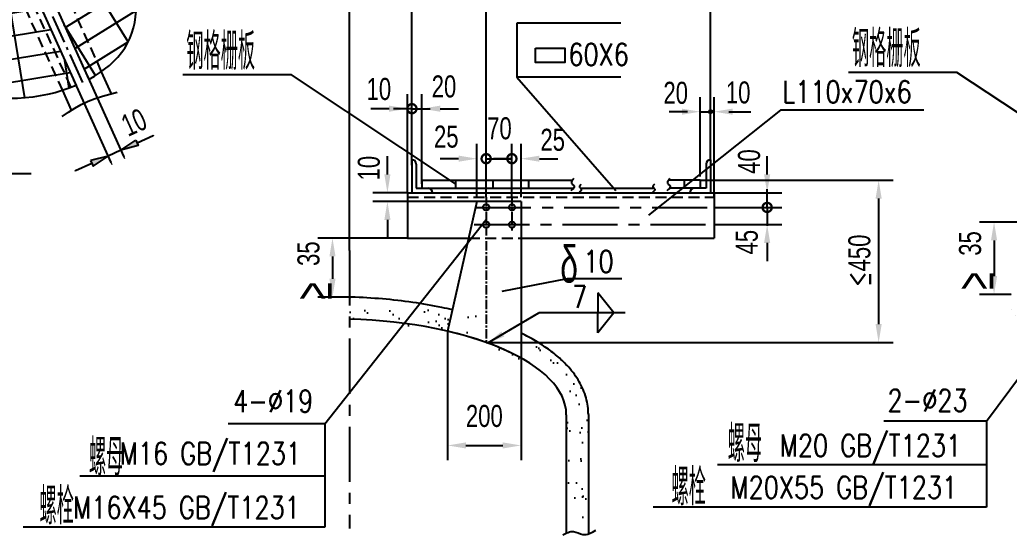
# Model space of a CAD drawing. Extents: x 148 to 221443, y -36682 to 6758.
# Drawn here: x 97791 to 100485, y -17480 to -16076 of the extents above; entities that cross this region are included whole.
import ezdxf
from ezdxf.enums import TextEntityAlignment as Align

# ---------------------------------------------------------------- set-up
doc = ezdxf.new("R2010")
doc.units = 0
doc.header["$LTSCALE"] = 10
doc.header["$MEASUREMENT"] = 0
doc.linetypes.add('CENTERX2', pattern=[4, 2.5, -0.5, 0.5, -0.5])
doc.linetypes.add('HIDDENX2', pattern=[0.75, 0.5, -0.25])
for name, color, linetype in [('2', 4, 'Continuous'), ('CENTER', 1, 'CENTERX2'), ('HIDDEN', 7, 'HIDDENX2'), ('RED', 7, 'Continuous'), ('WHITE', 7, 'Continuous')]:
    doc.layers.add(name, color=color, linetype=linetype)
doc.layers.add('2（细实线）', color=3, linetype='Continuous', lineweight=20)
doc.styles.add('BIG', font='bsfb.shx', dxfattribs={"width": 0.7, "bigfont": 'bsf.shx'})
doc.styles.add('HZ', font='ROMS.SHX', dxfattribs={"width": 0.75, "bigfont": 'GBCBIG.SHX'})
doc.styles.get("Standard").update_dxf_attribs({"font": 'wison_e.shx', "width": 0.75, "bigfont": 'wison_c.shx'})
doc.styles.add('XW', font='ROMANS.shx', dxfattribs={"width": 0.85})
doc.dimstyles.new('DIM1', dxfattribs={"dimscale": 20, "dimtxt": 3, "dimasz": 2.5, "dimexe": 2, "dimexo": 0, "dimgap": 1, "dimtad": 0, "dimdec": 0, "dimzin": 0, "dimdsep": 46, "dimtxsty": 'Standard', "dimcen": 2, "dimclrd": 3, "dimclre": 3, "dimclrt": 3, "dimadec": 0, "dimazin": 0, "dimtfac": 0.666667, "dimtdec": 0, "dimtofl": 0, "dimtmove": 2, "dimatfit": 1, "dimfxl": 2, "dimtvp": 1.333333, "dimtolj": 1, "dimtzin": 0, "dimarcsym": 0})
doc.dimstyles.new('S-1', dxfattribs={"dimtxt": 3, "dimasz": 2.5, "dimexe": 1.25, "dimexo": 0, "dimgap": 1, "dimtad": 1, "dimdec": 0, "dimdsep": 46, "dimtxsty": 'BIG', "dimcen": 0, "dimclrd": 3, "dimclre": 3, "dimclrt": 3, "dimadec": 0, "dimazin": 2, "dimtfac": 1, "dimtdec": 0, "dimtmove": 2, "dimatfit": 3, "dimfxl": 1.25, "dimarcsym": 1})

# ---------------------------------------------------------------- blocks, each defined once
blk = doc.blocks.new('*D1270')
at = {"color": 3, "lineweight": -2}
for p, q in [((98689.1, -16704.7), (98689.1, -15558.4)), ((99672, -16460.1), (99672, -15558.4)), ((98739.1, -15598.4), (99622, -15598.4))]:
    blk.add_line(p, q, dxfattribs=at)
at = {"color": 3}
for points in [[(98739.1, -15590), (98739.1, -15606.7), (98689.1, -15598.4)], [(99622, -15606.7), (99622, -15590), (99672, -15598.4)]]:
    blk.add_solid(points, dxfattribs=at)
at = {"layer": 'Defpoints', "color": 0}
for p in [(99672, -15598.4), (99672, -16460.1), (98689.1, -16704.7)]:
    blk.add_point(p, dxfattribs=at)
at = {"color": 3, "insert": (99180.6, -15518.4), "char_height": 60, "attachment_point": 5}
blk.add_mtext('\\A1;W', dxfattribs=at)
blk = doc.blocks.new('_DotSmall')
at = {"layer": 'WHITE', "color": 0, "const_width": 0.5}
blk.add_lwpolyline([(-0.0625, 0, 1), (0.0625, 0, 1)], format="xyb", close=True, dxfattribs=at)
blk = doc.blocks.new('*D1271')
at = {"color": 3, "lineweight": -2}
for p, q in [((98859, -16472.1), (98859, -16278.1)), ((98886, -16523.1), (98886, -16278.1)), ((98859, -16318.1), (98809, -16318.1)), ((98936, -16318.1), (98986, -16318.1))]:
    blk.add_line(p, q, dxfattribs=at)
at = {"color": 3}
blk.add_solid([(98936, -16309.7), (98936, -16326.4), (98886, -16318.1)], dxfattribs=at)
at = {"layer": 'Defpoints', "color": 0}
for p in [(98859, -16318.1), (98859, -16472.1), (98886, -16523.1)]:
    blk.add_point(p, dxfattribs=at)
at = {"color": 3, "lineweight": -2, "xscale": 50, "yscale": 50, "zscale": 50}
blk.add_blockref('_DotSmall', (98859, -16318.1), dxfattribs=at)
at = {"color": 3, "insert": (98946.3, -16257.9), "char_height": 60, "attachment_point": 5}
blk.add_mtext('\\A1;20', dxfattribs=at)
blk = doc.blocks.new('*D1272')
at = {"color": 3, "lineweight": -2}
for p, q in [((99036.2, -16559.1), (99036.2, -16414.3)), ((99061.2, -16559.1), (99061.2, -16414.3)), ((98986.2, -16454.3), (98936.2, -16454.3)), ((99061.2, -16454.3), (99111.2, -16454.3))]:
    blk.add_line(p, q, dxfattribs=at)
at = {"color": 3}
blk.add_solid([(98986.2, -16462.6), (98986.2, -16446), (99036.2, -16454.3)], dxfattribs=at)
at = {"layer": 'Defpoints', "color": 0}
for p in [(99061.2, -16454.3), (99036.2, -16559.1), (99061.2, -16559.1)]:
    blk.add_point(p, dxfattribs=at)
at = {"color": 3, "lineweight": -2, "xscale": 50, "yscale": 50, "zscale": 50, "rotation": 180}
blk.add_blockref('_DotSmall', (99061.2, -16454.3), dxfattribs=at)
at = {"color": 3, "insert": (98952.6, -16394.5), "char_height": 60, "attachment_point": 5}
blk.add_mtext('\\A1;25', dxfattribs=at)
blk = doc.blocks.new('*D1273')
at = {"color": 3, "lineweight": -2}
for p, q in [((98689.1, -16612.6), (98689.1, -15735.1)), ((99061.2, -16559.1), (99061.2, -15735.1)), ((98739.1, -15775.1), (99011.2, -15775.1))]:
    blk.add_line(p, q, dxfattribs=at)
at = {"color": 3}
for points in [[(98739.1, -15766.8), (98739.1, -15783.5), (98689.1, -15775.1)], [(99011.2, -15783.5), (99011.2, -15766.8), (99061.2, -15775.1)]]:
    blk.add_solid(points, dxfattribs=at)
at = {"layer": 'Defpoints', "color": 0}
for p in [(99061.2, -15775.1), (99061.2, -16559.1), (98689.1, -16612.6)]:
    blk.add_point(p, dxfattribs=at)
at = {"color": 3, "insert": (98912.1, -15704.3), "char_height": 60, "attachment_point": 5}
blk.add_mtext('\\A1;X', dxfattribs=at)
blk = doc.blocks.new('*D1274')
at = {"color": 3, "lineweight": -2}
for p, q in [((98792.3, -16497.1), (98792.3, -16447.1)), ((98847, -16547.1), (98752.3, -16547.1)), ((99036.2, -16571.1), (98752.3, -16571.1)), ((98792.3, -16621.1), (98792.3, -16671.1))]:
    blk.add_line(p, q, dxfattribs=at)
at = {"color": 3}
for points in [[(98783.9, -16497.1), (98800.6, -16497.1), (98792.3, -16547.1)], [(98800.6, -16621.1), (98783.9, -16621.1), (98792.3, -16571.1)]]:
    blk.add_solid(points, dxfattribs=at)
at = {"layer": 'Defpoints', "color": 0}
for p in [(98792.3, -16547.1), (98847, -16547.1), (99036.2, -16571.1)]:
    blk.add_point(p, dxfattribs=at)
at = {"color": 3, "insert": (98742, -16480.1), "char_height": 60, "attachment_point": 5, "rotation": 90}
blk.add_mtext('\\A1;10', dxfattribs=at)
blk = doc.blocks.new('*D1275')
at = {"color": 3, "lineweight": -2}
for p, q in [((98689.1, -16612.6), (98689.1, -15558.4)), ((98859, -16472.1), (98859, -15558.4)), ((98809, -15598.4), (98739.1, -15598.4))]:
    blk.add_line(p, q, dxfattribs=at)
at = {"color": 3}
for points in [[(98739.1, -15590), (98739.1, -15606.7), (98689.1, -15598.4)], [(98809, -15606.7), (98809, -15590), (98859, -15598.4)]]:
    blk.add_solid(points, dxfattribs=at)
at = {"layer": 'Defpoints', "color": 0}
for p in [(98689.1, -15598.4), (98859, -16472.1), (98689.1, -16612.6)]:
    blk.add_point(p, dxfattribs=at)
at = {"color": 3, "insert": (98774.1, -15518.4), "char_height": 60, "attachment_point": 5}
blk.add_mtext('\\A1;V', dxfattribs=at)
blk = doc.blocks.new('*D1276')
at = {"color": 3, "lineweight": -2}
for p, q in [((98847, -16547.1), (98847, -16278.1)), ((98859, -16472.1), (98859, -16278.1)), ((98797, -16318.1), (98747, -16318.1)), ((98859, -16318.1), (98909, -16318.1))]:
    blk.add_line(p, q, dxfattribs=at)
at = {"color": 3}
blk.add_solid([(98797, -16326.4), (98797, -16309.7), (98847, -16318.1)], dxfattribs=at)
at = {"layer": 'Defpoints', "color": 0}
for p in [(98859, -16318.1), (98859, -16472.1), (98847, -16547.1)]:
    blk.add_point(p, dxfattribs=at)
at = {"color": 3, "lineweight": -2, "xscale": 50, "yscale": 50, "zscale": 50, "rotation": 180}
blk.add_blockref('_DotSmall', (98859, -16318.1), dxfattribs=at)
at = {"color": 3, "insert": (98769, -16264.8), "char_height": 60, "attachment_point": 5}
blk.add_mtext('\\A1;10', dxfattribs=at)
blk = doc.blocks.new('*D1277')
at = {"color": 3, "lineweight": -2}
for p, q in [((99061.2, -16559.1), (99061.2, -15735)), ((99672, -16460.1), (99672, -15735)), ((99111.2, -15775), (99622, -15775))]:
    blk.add_line(p, q, dxfattribs=at)
at = {"color": 3}
for points in [[(99111.2, -15766.7), (99111.2, -15783.4), (99061.2, -15775)], [(99622, -15783.4), (99622, -15766.7), (99672, -15775)]]:
    blk.add_solid(points, dxfattribs=at)
at = {"layer": 'Defpoints', "color": 0}
for p in [(99672, -15775), (99672, -16460.1), (99061.2, -16559.1)]:
    blk.add_point(p, dxfattribs=at)
at = {"color": 3, "insert": (99366.6, -15695), "char_height": 60, "attachment_point": 5}
blk.add_mtext('\\A1;L', dxfattribs=at)
blk = doc.blocks.new('*D1278')
at = {"color": 3, "lineweight": -2}
for p, q in [((99131.2, -16559.1), (99131.2, -16414.3)), ((99156.2, -16559.1), (99156.2, -16414.3)), ((99131.2, -16454.3), (99081.2, -16454.3)), ((99206.2, -16454.3), (99256.2, -16454.3))]:
    blk.add_line(p, q, dxfattribs=at)
at = {"color": 3}
blk.add_solid([(99206.2, -16446), (99206.2, -16462.6), (99156.2, -16454.3)], dxfattribs=at)
at = {"layer": 'Defpoints', "color": 0}
for p in [(99131.2, -16454.3), (99131.2, -16559.1), (99156.2, -16559.1)]:
    blk.add_point(p, dxfattribs=at)
at = {"color": 3, "lineweight": -2, "xscale": 50, "yscale": 50, "zscale": 50}
blk.add_blockref('_DotSmall', (99131.2, -16454.3), dxfattribs=at)
at = {"color": 3, "insert": (99242.3, -16403.2), "char_height": 60, "attachment_point": 5}
blk.add_mtext('\\A1;25', dxfattribs=at)
blk = doc.blocks.new('*D1279')
at = {"color": 3, "lineweight": -2}
for p, q in [((99061.2, -16559.1), (99061.2, -16414.3)), ((99131.2, -16559.1), (99131.2, -16414.3)), ((99061.2, -16454.3), (99131.2, -16454.3))]:
    blk.add_line(p, q, dxfattribs=at)
at = {"layer": 'Defpoints', "color": 0}
for p in [(99131.2, -16454.3), (99061.2, -16559.1), (99131.2, -16559.1)]:
    blk.add_point(p, dxfattribs=at)
at = {"color": 3, "lineweight": -2, "xscale": 50, "yscale": 50, "zscale": 50, "rotation": 180}
blk.add_blockref('_DotSmall', (99061.2, -16454.3), dxfattribs=at)
at = {"color": 3, "lineweight": -2, "xscale": 50, "yscale": 50, "zscale": 50}
blk.add_blockref('_DotSmall', (99131.2, -16454.3), dxfattribs=at)
at = {"color": 3, "insert": (99097.3, -16371.9), "char_height": 60, "attachment_point": 5}
blk.add_mtext('\\A1;70', dxfattribs=at)
blk = doc.blocks.new('*D1280')
at = {"color": 3, "lineweight": -2}
for p, q in [((98956.2, -16924.5), (98956.2, -17275.7)), ((99156.2, -16997.4), (99156.2, -17275.7)), ((99006.2, -17235.7), (99106.2, -17235.7))]:
    blk.add_line(p, q, dxfattribs=at)
at = {"color": 3}
for points in [[(99006.2, -17227.4), (99006.2, -17244), (98956.2, -17235.7)], [(99106.2, -17244), (99106.2, -17227.4), (99156.2, -17235.7)]]:
    blk.add_solid(points, dxfattribs=at)
at = {"layer": 'Defpoints', "color": 0}
for p in [(98956.2, -16924.5), (99156.2, -16997.4), (99156.2, -17235.7)]:
    blk.add_point(p, dxfattribs=at)
at = {"color": 3, "insert": (99056.2, -17155.7), "char_height": 60, "attachment_point": 5}
blk.add_mtext('\\A1;200', dxfattribs=at)
blk = doc.blocks.new('*D1327')
at = {"color": 3, "lineweight": -2}
for p, q in [((98847, -16670.7), (98602.7, -16670.7)), ((98642.7, -16720.7), (98642.7, -16781.4)), ((98689.1, -16831.4), (98602.7, -16831.4))]:
    blk.add_line(p, q, dxfattribs=at)
at = {"color": 3}
for points in [[(98651, -16720.7), (98634.4, -16720.7), (98642.7, -16670.7)], [(98634.4, -16781.4), (98651, -16781.4), (98642.7, -16831.4)]]:
    blk.add_solid(points, dxfattribs=at)
at = {"layer": 'Defpoints', "color": 0}
for p in [(98847, -16670.7), (98642.7, -16831.4), (98689.1, -16831.4)]:
    blk.add_point(p, dxfattribs=at)
at = {"color": 3, "insert": (98577.7, -16713.1), "char_height": 60, "attachment_point": 5, "rotation": 90}
blk.add_mtext('\\A1;35', dxfattribs=at)
blk = doc.blocks.new('*D1328')
at = {"color": 3, "lineweight": -2}
for p, q in [((100648.4, -16626.9), (100404.1, -16626.9)), ((100444.1, -16676.9), (100444.1, -16774.2)), ((100490.5, -16824.2), (100404.1, -16824.2))]:
    blk.add_line(p, q, dxfattribs=at)
at = {"color": 3}
for points in [[(100452.5, -16676.9), (100435.8, -16676.9), (100444.1, -16626.9)], [(100435.8, -16774.2), (100452.5, -16774.2), (100444.1, -16824.2)]]:
    blk.add_solid(points, dxfattribs=at)
at = {"layer": 'Defpoints', "color": 0}
for p in [(100648.4, -16626.9), (100444.1, -16824.2), (100490.5, -16824.2)]:
    blk.add_point(p, dxfattribs=at)
at = {"color": 3, "insert": (100379.1, -16685.3), "char_height": 60, "attachment_point": 5, "rotation": 90}
blk.add_mtext('\\A1;35', dxfattribs=at)
blk = doc.blocks.new('*D1339')
at = {"color": 3, "linetype": 'Continuous', "lineweight": -2}
for p, q in [((99826.3, -16497.1), (99826.3, -16447.1)), ((99682, -16547.1), (99866.3, -16547.1)), ((99682, -16587.1), (99866.3, -16587.1)), ((99826.3, -16587.1), (99826.3, -16637.1))]:
    blk.add_line(p, q, dxfattribs=at)
at = {"color": 3}
blk.add_solid([(99817.9, -16497.1), (99834.6, -16497.1), (99826.3, -16547.1)], dxfattribs=at)
at = {"layer": 'Defpoints', "color": 0}
for p in [(99682, -16547.1), (99682, -16587.1), (99826.3, -16587.1)]:
    blk.add_point(p, dxfattribs=at)
at = {"color": 3, "lineweight": -2, "xscale": 50, "yscale": 50, "zscale": 50, "rotation": 90}
blk.add_blockref('_DotSmall', (99826.3, -16587.1), dxfattribs=at)
at = {"color": 3, "insert": (99777.3, -16462.1), "char_height": 60, "attachment_point": 5, "rotation": 90}
blk.add_mtext('\\A1;40', dxfattribs=at)
blk = doc.blocks.new('*D1340')
at = {"color": 3, "linetype": 'Continuous', "lineweight": -2}
for p, q in [((99826.3, -16587.1), (99826.3, -16537.1)), ((99682, -16587.1), (99866.3, -16587.1)), ((99682, -16633.8), (99866.3, -16633.8)), ((99826.3, -16683.8), (99826.3, -16733.8))]:
    blk.add_line(p, q, dxfattribs=at)
at = {"color": 3}
blk.add_solid([(99834.6, -16683.8), (99817.9, -16683.8), (99826.3, -16633.8)], dxfattribs=at)
at = {"layer": 'Defpoints', "color": 0}
for p in [(99682, -16587.1), (99682, -16633.8), (99826.3, -16633.8)]:
    blk.add_point(p, dxfattribs=at)
at = {"color": 3, "lineweight": -2, "xscale": 50, "yscale": 50, "zscale": 50, "rotation": 270}
blk.add_blockref('_DotSmall', (99826.3, -16587.1), dxfattribs=at)
at = {"color": 3, "insert": (99771.1, -16681.8), "char_height": 60, "attachment_point": 5, "rotation": 90}
blk.add_mtext('\\A1;45', dxfattribs=at)
blk = doc.blocks.new('*D1341')
at = {"color": 3, "linetype": 'Continuous', "lineweight": -2}
for p, q in [((99644.2, -16513.1), (100169.8, -16513.1)), ((100129.8, -16563.1), (100129.8, -16905)), ((99061.2, -16955), (100169.8, -16955))]:
    blk.add_line(p, q, dxfattribs=at)
at = {"color": 3}
for points in [[(100138.2, -16563.1), (100121.5, -16563.1), (100129.8, -16513.1)], [(100121.5, -16905), (100138.2, -16905), (100129.8, -16955)]]:
    blk.add_solid(points, dxfattribs=at)
at = {"layer": 'Defpoints', "color": 0}
for p in [(99644.2, -16513.1), (99061.2, -16955), (100129.8, -16955)]:
    blk.add_point(p, dxfattribs=at)
at = {"color": 3, "insert": (100077.6, -16732.5), "char_height": 60, "attachment_point": 5, "rotation": 90}
blk.add_mtext('\\A1;{\\fRomanS|b0|i0|c134|p2;≤}450', dxfattribs=at)
blk = doc.blocks.new('*D23')
at = {"layer": '2（细实线）', "color": 3, "lineweight": -2}
for p, q in [((21201.3, 9191.77), (21203.58, 9192.8)), ((21199.03, 9190.74), (21197.28, 9189.95)), ((21197.28, 9189.95), (21197.8, 9188.81)), ((21199.03, 9190.74), (21199.54, 9189.6)), ((21195, 9188.92), (21192.73, 9187.88))]:
    blk.add_line(p, q, dxfattribs=at)
at = {"layer": '2（细实线）', "color": 3}
for points in [[(21201.13, 9192.15), (21201.48, 9191.39), (21199.03, 9190.74)], [(21195.18, 9188.54), (21194.83, 9189.29), (21197.28, 9189.95)]]:
    blk.add_solid(points, dxfattribs=at)
at = {"layer": 'Defpoints', "color": 0}
for p in [(21197.28, 9189.95), (21197.28, 9189.95), (21199.03, 9190.74)]:
    blk.add_point(p, dxfattribs=at)
at = {"layer": '2（细实线）', "color": 3, "insert": (21200.82, 9194.53), "char_height": 3, "attachment_point": 5, "rotation": 24.3489, "style": 'BIG'}
blk.add_mtext('10', dxfattribs=at)
blk = doc.blocks.new('5555')
at = {"layer": '2（细实线）', "lineweight": -3}
for points in [[(21163.83, 9247.37), (21163.89, 9247.14), (21163.87, 9247.08), (21163.87, 9246.14), (21163.87, 9245.69), (21163.83, 9245.37), (21163.81, 9245.11), (21163.79, 9244.82), (21163.73, 9244.53), (21163.66, 9244.27), (21163.56, 9244.04), (21163.47, 9243.82), (21163.35, 9243.59)], [(21163.41, 9246.21), (21163.58, 9245.82), (21163.6, 9245.72), (21163.62, 9245.56)], [(21164.19, 9246.3), (21164.19, 9246.11), (21163.87, 9245.53)], [(21164.48, 9247.24), (21164.52, 9246.82), (21164.59, 9245.59), (21164.57, 9245.82), (21165.36, 9245.98), (21165.28, 9245.98), (21165.38, 9247.17), (21165.4, 9247.04), (21164.54, 9246.88)], [(21164.57, 9246.33), (21165.07, 9246.5)], [(21167.42, 9246.92), (21167.42, 9246.66), (21167.42, 9246.5), (21167.4, 9246.27), (21167.32, 9245.95), (21167.34, 9246.14), (21167.38, 9246.37), (21167.42, 9246.5), (21169.2, 9246.75), (21169.12, 9246.85), (21168.91, 9246.27)], [(21167.84, 9246.24), (21167.9, 9246.01), (21167.84, 9245.98), (21167.67, 9245.53), (21167.57, 9245.27), (21167.55, 9245.21), (21167.48, 9245.08)], [(21168.13, 9247.4), (21168.26, 9246.92), (21168.26, 9247.11), (21168.18, 9247.27)], [(21168.26, 9246.27), (21168.26, 9243.33), (21168.22, 9243.5), (21168.24, 9243.88)], [(21163.81, 9244.98), (21164.02, 9244.75), (21164.1, 9244.56)], [(21164.25, 9244.59), (21165.61, 9244.82)], [(21164.4, 9245.24), (21165.43, 9245.46), (21165.32, 9245.46), (21165.17, 9245.4)], [(21164.88, 9245.3), (21164.88, 9243.37), (21164.86, 9243.62), (21164.88, 9243.85)], [(21167.11, 9244.69), (21167.19, 9244.59), (21167.25, 9244.66), (21169.29, 9244.98), (21169.2, 9245.04), (21169.04, 9244.95)], [(21167.76, 9245.56), (21167.84, 9245.53), (21168.83, 9245.72), (21168.76, 9245.75), (21168.57, 9245.69)], [(21180.43, 9227.18), (21184.43, 9236.07), (21171.26, 9242.82), (21162.66, 9242.82)], [(21180.44, 9231.81), (21171.61, 9230.28), (21171.26, 9242.82)], [(21172.56, 9236.16), (21173.4, 9236.75), (21174.27, 9237.31), (21175.16, 9237.81), (21176.09, 9238.24), (21177.05, 9238.6), (21178.03, 9238.92), (21180.03, 9239.49)], [(21179.24, 9239.27), (21180.53, 9236.43), (21181.11, 9235.14)], [(21173.8, 9237.02), (21175.22, 9233.88), (21175.8, 9232.58)], [(21179.87, 9233.06), (21186.42, 9237.12)], [(21199.7, 9217.77), (21187.96, 9236.66)], [(21177.82, 9235.28), (21179.54, 9231.46)], [(21194.04, 9201.76), (21200.03, 9205.49), (21180.76, 9236.51)], [(21181.16, 9230.22), (21189.79, 9235.58)], [(21176.28, 9234.48), (21176.92, 9233.08)], [(21181.41, 9234.48), (21182.01, 9233.16)], [(21173.42, 9232.78), (21177.59, 9233.46)], [(21179.6, 9198.3), (21173.88, 9233.07)], [(21182.45, 9227.36), (21192.23, 9233.44)], [(21176.1, 9231.92), (21176.7, 9230.59)], [(21177.22, 9232.42), (21177.82, 9231.1)], [(21177.66, 9230.83), (21177.5, 9231.79), (21180.44, 9231.81), (21177.66, 9230.83)], [(21179.69, 9232.3), (21180.13, 9232.5)], [(21180.09, 9231.42), (21180.52, 9231.62)], [(21182.31, 9232.5), (21182.91, 9231.18)], [(21167.42, 9228.64), (21178.91, 9230.53)], [(21177, 9229.93), (21177.6, 9228.61)], [(21178.11, 9230.44), (21178.71, 9229.11)], [(21179.84, 9230.8), (21180, 9230.45)], [(21182.06, 9229.63), (21181.18, 9230.03), (21180.43, 9227.18), (21182.06, 9229.63)], [(21180.49, 9230.54), (21180.92, 9230.74)], [(21183.21, 9230.51), (21183.81, 9229.19)], [(21183.73, 9224.53), (21193.86, 9230.82)], [(21172.77, 9201.69), (21168.23, 9229.23)], [(21180.3, 9229.79), (21181.9, 9226.26)], [(21165.2, 9225.15), (21180.23, 9227.62)], [(21177.9, 9227.95), (21178.5, 9226.62)], [(21179.01, 9228.45), (21179.61, 9227.13)], [(21180.05, 9228.02), (21180.49, 9228.22)], [(21180.45, 9227.14), (21180.89, 9227.34)], [(21184.11, 9228.53), (21184.71, 9227.21)], [(21185.03, 9221.67), (21195.1, 9227.93)], [(21178.8, 9225.96), (21179.4, 9224.64)], [(21179.91, 9226.47), (21180.51, 9225.14)], [(21180.85, 9226.26), (21181.29, 9226.46)], [(21185, 9226.55), (21185.6, 9225.22)], [(21165.31, 9222.04), (21181.55, 9224.71)], [(21185.95, 9197.86), (21181.53, 9224.76)], [(21182.2, 9225.6), (21182.36, 9225.24)], [(21182.66, 9224.58), (21184.25, 9221.05)], [(21185.9, 9224.56), (21186.5, 9223.24)], [(21186.31, 9218.84), (21196.73, 9225.31)], [(21179.7, 9223.98), (21180.29, 9222.65)], [(21180.81, 9224.48), (21181.41, 9223.16)], [(21183.46, 9223.98), (21183.89, 9224.17)], [(21183.86, 9223.09), (21184.29, 9223.29)], [(21180.59, 9221.99), (21181.19, 9220.67)], [(21181.71, 9222.5), (21182.31, 9221.18)], [(21184.26, 9222.21), (21184.69, 9222.41)], [(21186.8, 9222.58), (21187.4, 9221.25)], [(21187.6, 9215.98), (21197.97, 9222.42)], [(21165.24, 9218.88), (21182.87, 9221.78)], [(21182.6, 9220.51), (21183.2, 9219.19)], [(21187.7, 9220.59), (21188.3, 9219.27)], [(21181.49, 9220.01), (21182.09, 9218.69)], [(21183.82, 9219.7), (21184.26, 9219.9)], [(21184.55, 9220.39), (21184.71, 9220.04)], [(21185.01, 9219.38), (21186.61, 9215.85)], [(21188.88, 9213.14), (21199.1, 9219.49)], [(21165.74, 9215.83), (21184.19, 9218.87)], [(21182.39, 9218.02), (21182.99, 9216.7)], [(21183.5, 9218.53), (21184.1, 9217.21)], [(21184.22, 9218.81), (21184.66, 9219.01)], [(21184.62, 9217.93), (21185.06, 9218.13)], [(21188.6, 9218.61), (21189.2, 9217.28)], [(21184.4, 9216.54), (21185, 9215.22)], [(21189.49, 9216.62), (21190.09, 9215.3)], [(21190.18, 9210.29), (21200.1, 9216.45)], [(21166.05, 9212.73), (21185.52, 9215.94)], [(21183.29, 9216.04), (21183.89, 9214.72)], [(21186.91, 9215.19), (21187.07, 9214.84)], [(21184.19, 9214.06), (21184.78, 9212.73)], [(21185.3, 9214.56), (21185.9, 9213.24)], [(21187.37, 9214.18), (21188.96, 9210.65)], [(21190.39, 9214.64), (21190.99, 9213.32)], [(21166.97, 9209.76), (21186.84, 9213.03)], [(21186.2, 9212.58), (21186.8, 9211.25)], [(21191.29, 9212.65), (21191.89, 9211.33)], [(21191.46, 9207.45), (21200.84, 9213.28)], [(21185.08, 9212.07), (21185.68, 9210.75)], [(21168.33, 9206.83), (21188.16, 9210.1)], [(21185.98, 9210.09), (21186.58, 9208.76)], [(21187.09, 9210.59), (21187.69, 9209.27)], [(21189.26, 9209.99), (21189.42, 9209.63)], [(21192.19, 9210.67), (21192.79, 9209.35)], [(21192.75, 9204.6), (21201.09, 9209.77)], [(21187.99, 9208.61), (21188.59, 9207.28)], [(21189.72, 9208.97), (21191.32, 9205.44)], [(21193.09, 9208.69), (21193.69, 9207.36)], [(21170.32, 9204.03), (21189.48, 9207.19)], [(21186.88, 9208.1), (21187.48, 9206.78)], [(21195.58, 9200.92), (21191.3, 9207.81)], [(21187.78, 9206.12), (21188.38, 9204.8)], [(21188.89, 9206.62), (21189.49, 9205.3)], [(21193.98, 9206.7), (21194.58, 9205.38)], [(21189.79, 9204.64), (21190.39, 9203.32)], [(21191.62, 9204.78), (21191.78, 9204.43)], [(21194.88, 9204.72), (21195.48, 9203.39)], [(21173.2, 9201.35), (21190.81, 9204.25)], [(21188.68, 9204.13), (21189.28, 9202.81)], [(21192.01, 9199.19), (21191.39, 9202.96)], [(21192.08, 9203.77), (21193.81, 9199.95)], [(21189.57, 9202.15), (21190.17, 9200.83)], [(21190.69, 9202.65), (21191.29, 9201.33)], [(21195.78, 9202.73), (21196.36, 9201.44), (21197.72, 9198.44)], [(21177.53, 9198.94), (21192.12, 9201.34)], [(21191.58, 9200.67), (21192.22, 9199.27)], [(21192.59, 9200.32), (21197.68, 9189.06)], [(21194.33, 9201.11), (21199.43, 9189.85)], [(21190.47, 9200.16), (21191.06, 9198.86), (21192.27, 9196.18)], [(21191.04, 9195.32), (21191.88, 9195.92), (21192.74, 9196.48), (21193.64, 9196.98), (21194.57, 9197.4), (21195.53, 9197.77), (21196.51, 9198.09), (21198.51, 9198.66)], [(21201.23, 9191.73), (21203.44, 9192.73)], [(21201.06, 9192.1), (21201.4, 9191.37), (21199.03, 9190.74), (21201.06, 9192.1)], [(21194.91, 9189.32), (21195.24, 9188.58), (21197.28, 9189.95), (21194.91, 9189.32)], [(21199.03, 9190.74), (21197.28, 9189.95)], [(21195.08, 9188.95), (21192.87, 9187.95)]]:
    blk.add_lwpolyline(points, dxfattribs=at)
for points in [[(21178.68, 9235.69), (21194.66, 9200.38), (21195.42, 9200.82), (21196.14, 9201.28), (21196.82, 9201.78), (21197.46, 9202.3), (21198.06, 9202.85), (21198.61, 9203.43), (21199.11, 9204.03), (21199.55, 9204.65), (21199.94, 9205.31), (21200.27, 9205.98), (21200.54, 9206.68), (21200.75, 9207.4), (21200.91, 9208.13), (21201.02, 9208.89), (21201.09, 9209.67), (21201.1, 9210.46), (21201.07, 9211.26), (21201, 9212.08), (21200.89, 9212.92), (21200.75, 9213.76), (21200.37, 9215.48), (21199.87, 9217.23), (21199.28, 9219), (21198.61, 9220.79), (21197.9, 9222.58), (21197.15, 9224.37), (21196.36, 9226.12), (21195.53, 9227.82), (21194.66, 9229.45), (21193.75, 9230.99), (21192.79, 9232.4), (21192.29, 9233.06), (21191.78, 9233.68), (21191.26, 9234.26), (21190.72, 9234.79), (21190.17, 9235.28), (21189.6, 9235.72), (21189.02, 9236.11), (21188.43, 9236.44), (21187.82, 9236.72), (21187.19, 9236.94), (21186.55, 9237.1), (21185.9, 9237.2), (21185.23, 9237.26), (21184.55, 9237.26), (21183.85, 9237.21), (21183.15, 9237.12), (21182.43, 9236.98), (21181.7, 9236.8), (21180.96, 9236.58), (21180.21, 9236.32)], [(21176.96, 9234.85), (21192.93, 9199.55), (21192, 9199.19), (21191.04, 9198.86), (21190.06, 9198.57), (21189.06, 9198.33), (21188.05, 9198.13), (21187.02, 9197.97), (21185.99, 9197.86), (21184.96, 9197.8), (21183.93, 9197.79), (21182.9, 9197.82), (21181.89, 9197.91), (21180.89, 9198.04), (21179.91, 9198.23), (21178.95, 9198.47), (21178.02, 9198.76), (21177.11, 9199.11), (21176.23, 9199.5), (21175.38, 9199.93), (21174.56, 9200.41), (21173.77, 9200.93), (21173.01, 9201.48), (21172.28, 9202.07), (21171.59, 9202.7), (21170.94, 9203.35), (21170.32, 9204.03), (21169.74, 9204.74), (21169.2, 9205.47), (21168.69, 9206.23), (21168.23, 9207), (21167.82, 9207.79), (21167.44, 9208.6), (21167.1, 9209.42), (21166.8, 9210.25), (21166.53, 9211.1), (21166.09, 9212.84), (21165.76, 9214.62), (21165.53, 9216.44), (21165.39, 9218.3), (21165.32, 9220.19), (21165.31, 9222.09), (21165.33, 9224.02), (21165.38, 9225.95), (21165.41, 9226.92), (21165.42, 9227.16), (21165.45, 9227.21), (21165.51, 9227.25), (21165.62, 9227.34), (21166.09, 9227.67), (21169.78, 9230.33), (21171.61, 9231.59), (21173.42, 9232.78), (21175.2, 9233.87)]]:
    blk.add_lwpolyline(points, close=True, dxfattribs=at)
at = {"layer": '2（细实线）', "transparency": 33554559}
for points in [[(21177.66, 9230.83), (21177.5, 9231.79), (21177.66, 9230.83), (21180.44, 9231.81)], [(21182.06, 9229.63), (21181.18, 9230.03), (21182.06, 9229.63), (21180.43, 9227.18)], [(21201.06, 9192.1), (21201.4, 9191.37), (21201.06, 9192.1), (21199.03, 9190.74)], [(21194.91, 9189.32), (21195.24, 9188.58), (21194.91, 9189.32), (21197.28, 9189.95)]]:
    blk.add_solid(points, dxfattribs=at)
at = {"layer": '2（细实线）'}
dim = blk.add_linear_dim(base=(21197.28, 9189.95), p1=(21199.03, 9190.74), p2=(21197.28, 9189.95), angle=204.3489, text='10', dimstyle='S-1', dxfattribs=at)
dim.commit()
dim.dimension.update_dxf_attribs({"geometry": '*D23', "text_midpoint": (21200.82, 9194.53), "dimtype": 129})

msp = doc.modelspace()

# ---------------------------------------------------------------- hatches: boundary and pattern name
at = {"linetype": 'Continuous'}
h = msp.add_hatch(dxfattribs=at)
h.set_pattern_fill('AR-SAND', color=3, scale=40, style=0)
h.set_pattern_definition([(37.5, (96878.06, -20791.517), (-2.5197, 77.07295), [0, -60.8, 0, -68, 0, -65]), (7.5, (96878.06, -20791.52), (70.791, 112.8858), [0, -32.8, 0, -54.8, 0, -21]), (327.5, (96828.86, -20791.52), (124.5657, 0.2264), [0, -20, 0, -72, 0, -94]), (317.5, (96828.86, -20791.52), (120.245, 35.107), [0, -10, 0, -47.2, 0, -54])])
edge = h.paths.add_edge_path()
edge.add_ellipse((98642.8714, -17151.831), major_axis=(-636.566, 0), ratio=0.410188239, start_angle=231.8372098, end_angle=253.2289196, ccw=False)
edge.add_line((99036.2042, -16946.5296), (99036.2042, -16883.6942))
edge.add_spline(control_points=[(99036.2042, -16883.6942), (99029.2079, -16881.5929), (99022.1271, -16879.5508), (98990.9079, -16870.9088), (98965.9406, -16864.9238), (98916.5793, -16854.7734), (98892.298, -16850.5014), (98867.5421, -16846.8404)], knot_values=[4.080357628, 4.080357628, 4.080357628, 4.080357628, 4.118741883, 4.118741883, 4.24768784, 4.24768784, 4.366372481, 4.366372481, 4.366372481, 4.366372481], degree=3, periodic=0)
edge.add_line((98867.5421, -16846.8404), (98826.5516, -16901.8254))
edge = h.paths.add_edge_path()
edge.add_ellipse((98642.8714, -17151.831), major_axis=(-636.566, 0), ratio=0.410188239, start_angle=253.2289196, end_angle=265.8320478, ccw=False)
edge.add_line((98826.5516, -16901.8254), (98867.5421, -16846.8404))
edge.add_spline(control_points=[(98867.5421, -16846.8404), (98865.4018, -16846.5239), (98863.2579, -16846.2119), (98834.1263, -16842.042), (98806.5974, -16838.9026), (98750.8573, -16834.1056), (98722.6463, -16832.4479), (98692.5833, -16831.4858), (98690.8605, -16831.4335), (98689.1372, -16831.3839)], knot_values=[4.366372481, 4.366372481, 4.366372481, 4.366372481, 4.376633798, 4.376633798, 4.505579755, 4.505579755, 4.634525712, 4.634525712, 4.642362146, 4.642362146, 4.642362146, 4.642362146], degree=3, periodic=0)
edge.add_line((98689.1372, -16831.3839), (98689.1372, -16891.4097))
h = msp.add_hatch(dxfattribs=at)
h.set_pattern_fill('AR-SAND', color=3, scale=40, style=0)
h.set_pattern_definition([(37.5, (98679.47, -20784.32), (-2.5197, 77.07295), [0, -60.8, 0, -68, 0, -65]), (7.5, (98679.47, -20784.32), (70.791, 112.8858), [0, -32.8, 0, -54.8, 0, -21]), (327.5, (98630.27, -20784.32), (124.5657, 0.2264), [0, -20, 0, -72, 0, -94]), (317.5, (98630.27, -20784.32), (120.245, 35.107), [0, -10, 0, -47.2, 0, -54])])
edge = h.paths.add_edge_path()
edge.add_ellipse((100444.2795, -17144.6322), major_axis=(-636.566, 0), ratio=0.410188239, start_angle=253.2289196, end_angle=265.8320478, ccw=False)
edge.add_line((100627.9597, -16894.6267), (100668.9503, -16839.6416))
edge.add_spline(control_points=[(100668.9503, -16839.6416), (100666.8099, -16839.3251), (100664.666, -16839.0132), (100635.5344, -16834.8432), (100608.0056, -16831.7039), (100552.2654, -16826.9068), (100524.0544, -16825.2492), (100493.9914, -16824.287), (100492.2686, -16824.2347), (100490.5454, -16824.1851)], knot_values=[4.366372481, 4.366372481, 4.366372481, 4.366372481, 4.376633798, 4.376633798, 4.505579755, 4.505579755, 4.634525712, 4.634525712, 4.642362146, 4.642362146, 4.642362146, 4.642362146], degree=3, periodic=0)
edge.add_line((100490.5454, -16824.1851), (100490.5454, -16884.2109))
h.paths.add_polyline_path([(100742.612, -16913.9727), (100758.3439, -16855.9947), (100758.0914, -16855.9391), (100757.4315, -16855.7941), (100756.7713, -16855.6494), (100756.1107, -16855.505), (100755.4498, -16855.3609), (100754.7886, -16855.2172), (100754.127, -16855.0737), (100753.465, -16854.9306), (100752.8027, -16854.7878), (100752.1401, -16854.6453), (100751.4771, -16854.5031), (100750.8138, -16854.3612), (100750.1502, -16854.2197), (100749.4862, -16854.0784), (100748.8218, -16853.9375), (100748.1572, -16853.7969), (100747.4921, -16853.6566), (100746.8268, -16853.5166), (100746.1611, -16853.3769), (100745.4951, -16853.2375), (100744.8287, -16853.0985), (100744.162, -16852.9598), (100743.495, -16852.8213), (100742.8276, -16852.6832), (100742.1599, -16852.5454), (100741.4919, -16852.408), (100740.8236, -16852.2708), (100740.1549, -16852.134), (100739.4859, -16851.9974), (100738.8165, -16851.8612), (100738.1468, -16851.7253), (100737.4768, -16851.5898), (100736.8065, -16851.4545), (100736.1358, -16851.3195), (100735.4649, -16851.1849), (100734.7936, -16851.0506), (100734.1219, -16850.9166), (100733.45, -16850.7829), (100732.7777, -16850.6495), (100732.1051, -16850.5165), (100731.4322, -16850.3838), (100730.7589, -16850.2513), (100730.0854, -16850.1192), (100729.4115, -16849.9875), (100728.7373, -16849.856), (100728.0628, -16849.7248), (100727.388, -16849.594), (100726.7128, -16849.4635), (100726.0374, -16849.3333), (100725.3616, -16849.2034), (100724.6855, -16849.0738), (100724.0091, -16848.9446), (100723.3324, -16848.8157), (100722.6554, -16848.687), (100721.9781, -16848.5588), (100721.3004, -16848.4308), (100720.6225, -16848.3031), (100719.9442, -16848.1758), (100719.2656, -16848.0488), (100718.5868, -16847.9221), (100717.9076, -16847.7957), (100717.2281, -16847.6696), (100716.5483, -16847.5439), (100715.8682, -16847.4184), (100715.1878, -16847.2933), (100714.5071, -16847.1685), (100713.8261, -16847.0441), (100713.1448, -16846.9199), (100712.4632, -16846.7961), (100711.7813, -16846.6725), (100711.0992, -16846.5493), (100710.4167, -16846.4265), (100709.7339, -16846.3039), (100709.0508, -16846.1817), (100708.3674, -16846.0598), (100707.6837, -16845.9382), (100706.9997, -16845.8169), (100706.3155, -16845.6959), (100705.6309, -16845.5753), (100704.9461, -16845.455), (100704.2609, -16845.335), (100703.5755, -16845.2153), (100702.8898, -16845.0959), (100702.2038, -16844.9769), (100701.5175, -16844.8582), (100700.8309, -16844.7398), (100700.144, -16844.6217), (100699.4569, -16844.5039), (100698.7694, -16844.3865), (100698.0817, -16844.2694), (100697.3937, -16844.1526), (100696.7054, -16844.0361), (100696.0168, -16843.92), (100695.328, -16843.8041), (100694.6388, -16843.6886), (100693.9494, -16843.5735), (100693.2597, -16843.4586), (100692.5697, -16843.344), (100691.8795, -16843.2298), (100691.189, -16843.1159), (100690.4981, -16843.0023), (100689.8071, -16842.8891), (100689.1157, -16842.7762), (100688.4241, -16842.6635), (100687.7322, -16842.5513), (100687.04, -16842.4393), (100686.3476, -16842.3276), (100685.6548, -16842.2163), (100684.9619, -16842.1053), (100684.2686, -16841.9947), (100683.5751, -16841.8843), (100682.8813, -16841.7743), (100682.1872, -16841.6646), (100681.4929, -16841.5552), (100680.7983, -16841.4461), (100680.1034, -16841.3374), (100679.4083, -16841.229), (100678.7129, -16841.1209), (100678.0173, -16841.0131), (100677.3214, -16840.9057), (100676.6252, -16840.7986), (100675.9288, -16840.6918), (100675.2321, -16840.5853), (100674.5351, -16840.4791), (100673.8379, -16840.3733), (100673.1404, -16840.2678), (100672.4427, -16840.1626), (100671.7447, -16840.0578), (100671.0465, -16839.9533), (100670.348, -16839.8491), (100669.6493, -16839.7452), (100668.9503, -16839.6416), (100627.9597, -16894.6267), (100631.5122, -16895.0705), (100635.0582, -16895.5227), (100638.5978, -16895.9835), (100642.1307, -16896.4527), (100645.6569, -16896.9304), (100649.1763, -16897.4164), (100652.6887, -16897.9109), (100656.194, -16898.4138), (100659.6921, -16898.9251), (100663.1828, -16899.4448), (100666.6661, -16899.9727), (100670.1419, -16900.5091), (100673.6099, -16901.0537), (100677.0701, -16901.6066), (100680.5225, -16902.1678), (100683.9668, -16902.7372), (100687.4029, -16903.3149), (100690.8307, -16903.9007), (100694.2502, -16904.4948), (100697.6611, -16905.097), (100701.0635, -16905.7074), (100704.4571, -16906.326), (100707.8418, -16906.9526), (100711.2176, -16907.5873), (100714.5843, -16908.2301), (100717.9417, -16908.8809), (100721.2899, -16909.5398), (100724.6287, -16910.2066), (100727.9579, -16910.8815), (100731.2774, -16911.5643), (100734.5872, -16912.255), (100737.8871, -16912.9536), (100741.177, -16913.6601)])
h = msp.add_hatch(dxfattribs=at)
h.set_pattern_fill('AR-SAND', color=3, scale=40, style=0)
h.set_pattern_definition([(37.5, (89831.086, -24321.17), (-2.51973, 77.07295), [0, -60.8, 0, -68, 0, -65]), (7.5, (89831.09, -24321.17), (70.7911, 112.8858), [0, -32.8, 0, -54.8, 0, -21]), (327.5, (89781.886, -24321.17), (124.56567, 0.22636), [0, -20, 0, -72, 0, -94]), (317.5, (89781.89, -24321.17), (120.2451, 35.107), [0, -10, 0, -47.2, 0, -54])])
edge = h.paths.add_edge_path()
edge.add_spline(control_points=[(99339.4372, -17468.3117), (99334.5588, -17469.9451), (99321.124, -17472.0127), (99301.0703, -17457.9729), (99285.9706, -17463.0888), (99279.4374, -17466.2405)], knot_values=[9.633003695, 9.633003695, 9.633003695, 9.633003695, 25.075559165, 52.120149431, 72.761741595, 72.761741595, 72.761741595, 72.761741595], degree=3, periodic=0)
edge.add_line((99279.4374, -17466.2405), (99279.4374, -17151.831))
edge.add_ellipse((98642.8714, -17151.831), major_axis=(-636.566, 0), ratio=0.410188239, start_angle=180, end_angle=209.6287974)
edge.add_line((99196.2042, -17022.7428), (99189.7079, -16947.4373))
edge.add_spline(control_points=[(99189.7079, -16947.4373), (99201.0471, -16953.9148), (99211.8815, -16960.6588), (99233.4522, -16975.3704), (99244.0846, -16983.3933), (99263.9867, -17000.1823), (99273.2577, -17008.949), (99287.401, -17024.1908), (99292.6956, -17030.4299), (99302.5742, -17043.2974), (99307.1584, -17049.9263), (99315.5362, -17063.5858), (99319.3296, -17070.617), (99326.0248, -17085.0642), (99328.926, -17092.4806), (99333.7271, -17107.6342), (99335.6261, -17115.3713), (99338.3294, -17131.0464), (99339.1328, -17138.9837), (99339.4132, -17148.5602), (99339.437, -17150.1816), (99339.4372, -17151.803)], knot_values=[3.141661372, 3.141661372, 3.141661372, 3.141661372, 3.222918375, 3.222918375, 3.31180935, 3.31180935, 3.400700325, 3.400700325, 3.459314442, 3.459314442, 3.517928559, 3.517928559, 3.576542676, 3.576542676, 3.635156793, 3.635156793, 3.69377091, 3.69377091, 3.752385027, 3.752385027, 3.764325023, 3.764325023, 3.764325023, 3.764325023], degree=3, periodic=0)
edge.add_line((99339.4372, -17151.803), (99339.4372, -17468.3117))
edge.add_spline(control_points=[(99339.4372, -17468.3117), (99346.1639, -17466.0594), (99352.8816, -17462.1304), (99359.5993, -17458.2014)], knot_values=[72.761741595, 72.761741595, 72.761741595, 72.761741595, 94.055379043, 94.055379043, 94.055379043, 94.055379043], degree=3, periodic=0)
at = {"layer": '2', "linetype": 'Continuous'}
h = msp.add_hatch(color=3, dxfattribs=at)
h.paths.add_polyline_path([(99672.0473, -16321.302, 0.414213562), (99667.0473, -16326.302), (99672.0473, -16326.302)])
h.paths.add_polyline_path([(99672.0473, -16321.302), (99672.0473, -16326.302), (99677.0473, -16326.302, 0.414213562)])
h.paths.add_polyline_path([(99677.0473, -16326.302), (99672.0473, -16326.302), (99672.0473, -16331.302, 0.414213562)])
h.paths.add_polyline_path([(99672.0473, -16326.302), (99667.0473, -16326.302, 0.414213562), (99672.0473, -16331.302)])

# ---------------------------------------------------------------- linework, layer by layer
at = {"color": 3}
for p in [(99672.0473, -16440.0606), (99672.0473, -16437.0606)]:
    msp.add_line(p, (99672.0473, -16286.302), dxfattribs=at)
at = {"linetype": 'Continuous'}
for p, q in [((99364.8607, -16819.7155), (99364.8607, -16874.3299)), ((99408.5954, -16874.3299), (99364.8607, -16819.7155)), ((99364.8607, -16928.9444), (99364.8607, -16874.3299)), ((99408.5954, -16874.3299), (99364.8607, -16928.9444))]:
    msp.add_line(p, q, dxfattribs=at)
at = {"color": 3, "linetype": 'Continuous'}
for p, q in [((99279.4374, -17151.831), (99279.4374, -17474.7898)), ((99339.4372, -17151.803), (99339.4372, -17476.861))]:
    msp.add_line(p, q, dxfattribs=at)
msp.add_ellipse((98642.8714, -17151.831), major_axis=(-636.566, 0), ratio=0.410188239, start_param=3.141592654, end_param=4.639644492, dxfattribs=at)
for points, knots in [([(98969.4652, -16866.0244), (98959.8373, -16863.7938), (98950.0914, -16861.6646), (98914.5339, -16854.3528), (98888.0947, -16849.7671), (98834.1263, -16842.042), (98806.5974, -16838.9026), (98750.8573, -16834.1056), (98722.6463, -16832.4479), (98692.5833, -16831.4858), (98690.8605, -16831.4335), (98689.1372, -16831.3839)], [4.1982527971, 4.1982527971, 4.1982527971, 4.1982527971, 4.2476878404, 4.2476878404, 4.3766337975, 4.3766337975, 4.5055797547, 4.5055797547, 4.6345257119, 4.6345257119, 4.642362146, 4.642362146, 4.642362146, 4.642362146]), ([(99339.4372, -17151.803), (99339.437, -17150.1816), (99339.4132, -17148.5602), (99339.1328, -17138.9837), (99338.3294, -17131.0464), (99335.6261, -17115.3713), (99333.7271, -17107.6342), (99328.926, -17092.4806), (99326.0248, -17085.0642), (99319.3296, -17070.617), (99315.5362, -17063.5858), (99307.1584, -17049.9263), (99302.5742, -17043.2974), (99292.6956, -17030.4299), (99287.401, -17024.1908), (99273.2577, -17008.949), (99263.9867, -17000.1823), (99244.0846, -16983.3933), (99233.4522, -16975.3704), (99210.9137, -16959.9988), (99199.0067, -16952.6501), (99176.7594, -16940.1438), (99166.6554, -16934.8613), (99156.2042, -16929.7674)], [3.1416613717, 3.1416613717, 3.1416613717, 3.1416613717, 3.1536013684, 3.1536013684, 3.2122154854, 3.2122154854, 3.2708296023, 3.2708296023, 3.3294437193, 3.3294437193, 3.3880578363, 3.3880578363, 3.4466719532, 3.4466719532, 3.5052860702, 3.5052860702, 3.5941770448, 3.5941770448, 3.6830680195, 3.6830680195, 3.7719589941, 3.7719589941, 3.8411727099, 3.8411727099, 3.8411727099, 3.8411727099])]:
    msp.add_open_spline(points, degree=3, knots=knots, dxfattribs=at)
at = {"layer": '2', "color": 3, "linetype": 'Continuous'}
for p, q in [((99144.7999, -16085.0169), (99144.7999, -16231.7903)), ((99428.0864, -16085.1978), (99144.7999, -16085.0169)), ((98530.6869, -16226.2406), (98234.9692, -16226.2406)), ((98977.9165, -16523.0606), (98530.6869, -16226.2406)), ((99144.7999, -16231.7903), (99414.5216, -16540.9534)), ((99428.0864, -16231.7903), (99144.7999, -16231.7903)), ((100343.0683, -16219.0418), (100047.3506, -16219.0418)), ((100790.2979, -16515.8618), (100343.0683, -16219.0418)), ((99644.1727, -16503.0606), (99644.1727, -16286.302)), ((99682.0473, -16559.0606), (99682.0473, -16286.302)), ((100252.5891, -16322.1813), (99862.6209, -16322.1813)), ((99594.1727, -16326.302), (99544.1727, -16326.302)), ((99682.0473, -16326.302), (99672.0473, -16326.302)), ((99722.0473, -16326.302), (99772.0473, -16326.302)), ((99732.0473, -16326.302), (99782.0473, -16326.302)), ((97822.3365, -16496.0025), (97189.5726, -16496.0025)), ((100423.3105, -17169.1448), (100862.6123, -16579.8618)), ((98621.9024, -17176.3435), (99061.2042, -16619.6228)), ((99065.3758, -16956.5253), (99204.1681, -16874.3299)), ((99439.269, -16874.3299), (99204.1681, -16874.3299)), ((98621.9024, -17176.3435), (98358.794, -17176.3435)), ((98621.9024, -17176.3435), (98621.9024, -17458.1484)), ((100423.3105, -17169.1448), (100144.1469, -17169.1448)), ((100423.3105, -17169.1448), (100423.3105, -17403.9821)), ((100423.3105, -17288.4028), (99690.6827, -17288.4028)), ((98621.9024, -17319.4532), (97954.4352, -17319.4532)), ((100423.3105, -17403.9821), (99516.2799, -17403.9821)), ((98621.9024, -17458.1484), (97800.6589, -17458.1484))]:
    msp.add_line(p, q, dxfattribs=at)
msp.add_lwpolyline([(99195.279, -16152.9694), (99275.1264, -16152.9694), (99275.1264, -16191.9454), (99195.279, -16191.9454)], close=True, dxfattribs=at)
msp.add_lwpolyline([(99430.5876, -16781.5257), (99281.7169, -16781.5257), (99103.7083, -16816.4946)], dxfattribs=at)
msp.add_circle((99672.0473, -16326.302), 5, dxfattribs=at)
for points in [[(99299.7091, -16508.3288), (99293.7792, -16520.578), (99300.8951, -16529.6661), (99291.8025, -16541.5202)], [(99561.0325, -16508.3288), (99555.1025, -16520.578), (99562.2185, -16529.6661), (99553.1259, -16541.5202)], [(99319.3917, -16523.5015), (99315.4384, -16531.6676), (99320.1823, -16537.7264), (99314.1206, -16545.6291)], [(99519.3917, -16523.5015), (99515.4384, -16531.6676), (99520.1823, -16537.7264), (99514.1206, -16545.6291)], [(99270.2919, -17479.6106), (99299.0519, -17470.1548), (99324.7845, -17478.4759), (99359.5993, -17466.7507)]]:
    msp.add_spline(points, degree=3, dxfattribs=at)
for points in [[(99732.0473, -16317.9686), (99732.0473, -16334.6353), (99682.0473, -16326.302)], [(99110.7531, -16938.9497), (99102.6001, -16925.1827), (99065.3758, -16956.5253)]]:
    msp.add_solid(points, dxfattribs=at)
at = {"layer": 'CENTER'}
for p, q in [((99061.2042, -16559.0606), (99061.2042, -16955.0202)), ((99131.2042, -16559.0606), (99131.2042, -16650.1455))]:
    msp.add_line(p, q, dxfattribs=at)
at = {"layer": 'CENTER', "ltscale": 6}
for p, q in [((99033.2221, -16587.0606), (99682.0473, -16587.0606)), ((99028.8488, -16633.8401), (99682.0473, -16633.8401)), ((98689.1372, -16704.6639), (98689.1372, -17461.9248))]:
    msp.add_line(p, q, dxfattribs=at)
at = {"layer": 'HIDDEN', "ltscale": 6}
for p, q in [((98846.981, -16559.0606), (99682.0473, -16559.0606)), ((99013.6654, -16670.6744), (99156.2042, -16670.5506))]:
    msp.add_line(p, q, dxfattribs=at)
at = {"layer": 'RED'}
for p, q in [((98858.981, -16457.0606), (98858.981, -16547.0606)), ((99672.0473, -16457.0606), (99672.0473, -16547.0606)), ((98870.981, -16469.0606), (98870.981, -16535.0606)), ((99660.0473, -16469.0606), (99660.0473, -16535.0606)), ((98885.981, -16513.0606), (98885.981, -16535.0606)), ((98885.981, -16513.0606), (99295.5569, -16513.0606)), ((98977.9165, -16513.0606), (98977.9165, -16535.0606)), ((99079.7957, -16513.0606), (99079.7957, -16535.0606)), ((99176.352, -16513.0606), (99176.352, -16535.0606)), ((99644.1727, -16513.0606), (99556.8802, -16513.0606)), ((99600.5264, -16513.0606), (99600.5264, -16535.0606)), ((99644.1727, -16513.0606), (99644.1727, -16535.0606)), ((98870.981, -16535.0606), (99299.2045, -16535.0606)), ((99318.167, -16535.0606), (99518.167, -16535.0606)), ((99660.0473, -16535.0606), (99560.5279, -16535.0606)), ((98846.981, -16547.0606), (99682.0473, -16547.0606)), ((98846.981, -16547.0606), (98846.981, -16670.662)), ((99682.0473, -16547.0606), (99682.0473, -16670.662)), ((99036.2042, -16571.0606), (98956.224, -16924.5459)), ((99156.2042, -16571.0606), (99036.2042, -16571.0606)), ((99156.2042, -16571.0606), (99156.2042, -16997.4205)), ((98846.981, -16670.662), (99013.6682, -16670.662)), ((99156.2042, -16670.5432), (99682.0473, -16670.662))]:
    msp.add_line(p, q, dxfattribs=at)
for centre in [(99061.2042, -16587.0606), (99131.2042, -16587.0606), (99061.2042, -16633.8401), (99131.2042, -16633.8401)]:
    msp.add_circle(centre, 8.5, dxfattribs=at)
for centre, radius, start, end in [((98858.981, -16469.0606), 12, 0, 90), ((99672.0473, -16469.0606), 12, 90, 180), ((98902.981, -16547.0606), 12, 0, 90), ((99628.0473, -16547.0606), 12, 90, 180), ((98791.5324, -17687.3139), 780.345, 62.1394523, 77.8161234)]:
    msp.add_arc(centre, radius, start, end, dxfattribs=at)

# ---------------------------------------------------------------- block references
at = {"layer": '2（细实线）', "xscale": 20, "yscale": 20, "zscale": 20}
msp.add_blockref('5555', (-325914.0123, -200246.0201), dxfattribs=at)

# ---------------------------------------------------------------- texts
at = {"color": 3, "linetype": 'Continuous', "style": 'XW', "width": 0.8}
msp.add_text('10', height=60, dxfattribs=at).set_placement((99325.8954, -16764.3984))
msp.add_text('7', height=60, dxfattribs=at).set_placement((99336.3179, -16830.9255), align=Align.MIDDLE_RIGHT)
at = {"layer": '2', "color": 3, "linetype": 'Continuous'}
for s, height, style, width, p in [('钢格栅板', 100, 'HZ', 0.65, (98244.7683, -16211.8633)), ('钢格栅板', 100, 'HZ', 0.65, (100057.1497, -16204.6645)), ('60X6', 60, 'XW', 0.8, (99285.2054, -16200.1292)), ('L110x70x6', 60, 'XW', 0.8, (99868.072, -16301.9857)), ('δ', 100, 'HZ', 0.65, (99262.7277, -16792.0417)), ('4-%%C19', 60, 'XW', 0.8, (98372.2436, -17144.7664)), ('2-%%C23', 60, 'XW', 0.8, (100153.9363, -17142.8305)), ('螺母', 100, 'HZ', 0.65, (99718.967, -17280.7717)), ('螺母', 100, 'HZ', 0.65, (97979.5852, -17317.6385)), ('M20 GB/T1231', 60, 'XW', 0.8, (99860.7824, -17266.0211)), ('M16 GB/T1231', 60, 'XW', 0.8, (98063.568, -17287.2806)), ('螺栓', 100, 'HZ', 0.65, (99565.9723, -17399.2595)), ('M20X55 GB/T1231', 60, 'XW', 0.8, (99726.508, -17379.8652)), ('螺栓', 100, 'HZ', 0.65, (97845.0835, -17450.8436)), ('M16X45 GB/T1231', 60, 'XW', 0.8, (97936.7096, -17434.7378))]:
    msp.add_text(s, height=height, dxfattribs=dict(at, style=style, width=width)).set_placement(p)
at = {"layer": '2', "color": 3, "linetype": 'Continuous', "style": 'HZ', "width": 0.65}
for p in [(100442.3119, -16811.3298), (98640.9037, -16838.9316)]:
    msp.add_text('≥', height=100, rotation=90, dxfattribs=at).set_placement(p)
at = {"layer": '2', "color": 3, "linetype": 'Continuous', "insert": (99747.3481, -16274.2827), "char_height": 60, "attachment_point": 5}
msp.add_mtext('\\A1;10', dxfattribs=at)

# ---------------------------------------------------------------- dimensions: what is measured, and where the dimension line sits
for base, p1, p2, text, picture, middle in [((99672.0473, -15598.3807), (98689.1372, -16704.6639), (99672.0473, -16460.0606), 'W', '*D1270', (99180.5923, -15518.3807)), ((98689.1372, -15598.3807), (98858.981, -16472.0606), (98689.1372, -16612.5658), 'V', '*D1275', (98774.0591, -15518.3807))]:
    dim = msp.add_linear_dim(base=base, p1=p1, p2=p2, text=text, dimstyle='DIM1', override={"dimtxt": 3})
    dim.commit()
    dim.dimension.update_dxf_attribs({"geometry": picture, "text_midpoint": middle})
for base, p1, p2, text, override, picture, middle in [((99061.2042, -15775.1372), (98689.1372, -16612.5658), (99061.2042, -16559.0606), 'X', {"dimtxt": 3}, '*D1273', (98912.0797, -15704.2749)), ((98858.981, -16318.0753), (98846.981, -16547.0606), (98858.981, -16472.0606), '10', {"dimtxt": 3, "dimblk2": 'DotSmall', "dimsah": 1}, '*D1276', (98769.0381, -16264.8248)), ((98858.981, -16318.0753), (98885.981, -16523.0606), (98858.981, -16472.0606), '20', {"dimtxt": 3, "dimblk2": 'DotSmall', "dimsah": 1}, '*D1271', (98946.2741, -16257.8778)), ((99131.2042, -16454.3138), (99061.2042, -16559.0606), (99131.2042, -16559.0606), '70', {"dimblk1": 'DOTSMALL', "dimblk2": 'DOTSMALL', "dimsah": 1}, '*D1279', (99097.2925, -16371.9424)), ((99061.2042, -16454.3138), (99036.2042, -16559.0606), (99061.2042, -16559.0606), '25', {"dimtxt": 3, "dimblk2": 'DotSmall', "dimsah": 1}, '*D1272', (98952.5581, -16394.494)), ((99131.2042, -16454.3138), (99156.2042, -16559.0606), (99131.2042, -16559.0606), '25', {"dimblk2": 'DOTSMALL', "dimsah": 1}, '*D1278', (99242.3203, -16403.2))]:
    dim = msp.add_linear_dim(base=base, p1=p1, p2=p2, text=text, dimstyle='DIM1', override=override)
    dim.commit()
    dim.dimension.update_dxf_attribs({"geometry": picture, "text_midpoint": middle, "dimtype": 160})
at = {"color": 1, "linetype": 'Continuous'}
for base, p1, p2, text, override, picture, middle in [((99826.2737, -16587.0606), (99682.0473, -16547.0606), (99682.0473, -16587.0606), '40', {"dimtxt": 3, "dimblk2": 'DotSmall', "dimsah": 1}, '*D1339', (99777.2574, -16462.0889)), ((100129.8282, -16955.0202), (99644.1727, -16513.0606), (99061.2042, -16955.0202), '{\\fRomanS|b0|i0|c134|p2;≤}450', {"dimtxt": 3}, '*D1341', (100077.5745, -16732.4867)), ((99826.2737, -16633.8401), (99682.0473, -16587.0606), (99682.0473, -16633.8401), '45', {"dimtxt": 3, "dimblk1": 'DotSmall', "dimsah": 1}, '*D1340', (99771.0699, -16681.8197))]:
    dim = msp.add_linear_dim(base=base, p1=p1, p2=p2, angle=90, text=text, dimstyle='DIM1', override=override, dxfattribs=at)
    dim.commit()
    dim.dimension.update_dxf_attribs({"geometry": picture, "text_midpoint": middle, "dimtype": 160})
for base, p1, p2, text, override, picture, middle in [((98792.2693, -16547.0606), (99036.2042, -16571.0606), (98846.981, -16547.0606), '10', {"dimtxt": 3}, '*D1274', (98742.0071, -16480.1327)), ((100444.1199, -16824.1851), (100648.3892, -16626.8618), (100490.5454, -16824.1851), '35', {"dimtxt": 3, "dimexo": 0}, '*D1328', (100379.1199, -16685.3461)), ((98642.7118, -16831.3839), (98846.981, -16670.662), (98689.1372, -16831.3839), '35', {"dimtxt": 3, "dimexo": 0}, '*D1327', (98577.7118, -16713.0807))]:
    dim = msp.add_linear_dim(base=base, p1=p1, p2=p2, angle=90, text=text, dimstyle='DIM1', override=override)
    dim.commit()
    dim.dimension.update_dxf_attribs({"geometry": picture, "text_midpoint": middle, "dimtype": 160})
dim = msp.add_linear_dim(base=(99156.2042, -17235.7079), p1=(98956.2042, -16924.5413), p2=(99156.2042, -16997.4205), dimstyle='DIM1', override={"dimtxt": 3})
dim.commit()
dim.dimension.update_dxf_attribs({"geometry": '*D1280', "text_midpoint": (99056.2042, -17155.7079)})

# ---------------------------------------------------------------- next in the draw order: texts
at = {"layer": '2', "color": 3, "linetype": 'Continuous', "insert": (99577.2518, -16275.2408), "char_height": 60, "attachment_point": 5, "bg_fill": 2}
msp.add_mtext('20', dxfattribs=at)

# ---------------------------------------------------------------- next in the draw order: linework, layer by layer
at = {"layer": '2', "color": 3, "linetype": 'Continuous'}
for p, q in [((99862.6209, -16322.1813), (99503.0362, -16608.5531)), ((99609.1727, -16326.302), (99559.1727, -16326.302)), ((99644.1727, -16326.302), (99672.0473, -16326.302))]:
    msp.add_line(p, q, dxfattribs=at)
msp.add_solid([(99594.1727, -16317.9686), (99594.1727, -16334.6353), (99644.1727, -16326.302)], dxfattribs=at)

# ---------------------------------------------------------------- next in the draw order: dimensions: what is measured, and where the dimension line sits
dim = msp.add_linear_dim(base=(99672.0473, -15775.0419), p1=(99061.2042, -16559.0606), p2=(99672.0473, -16460.0606), text='L', dimstyle='DIM1', override={"dimtxt": 3})
dim.commit()
dim.dimension.update_dxf_attribs({"geometry": '*D1277', "text_midpoint": (99366.6258, -15695.0419)})

doc.saveas('drawing.dxf')
